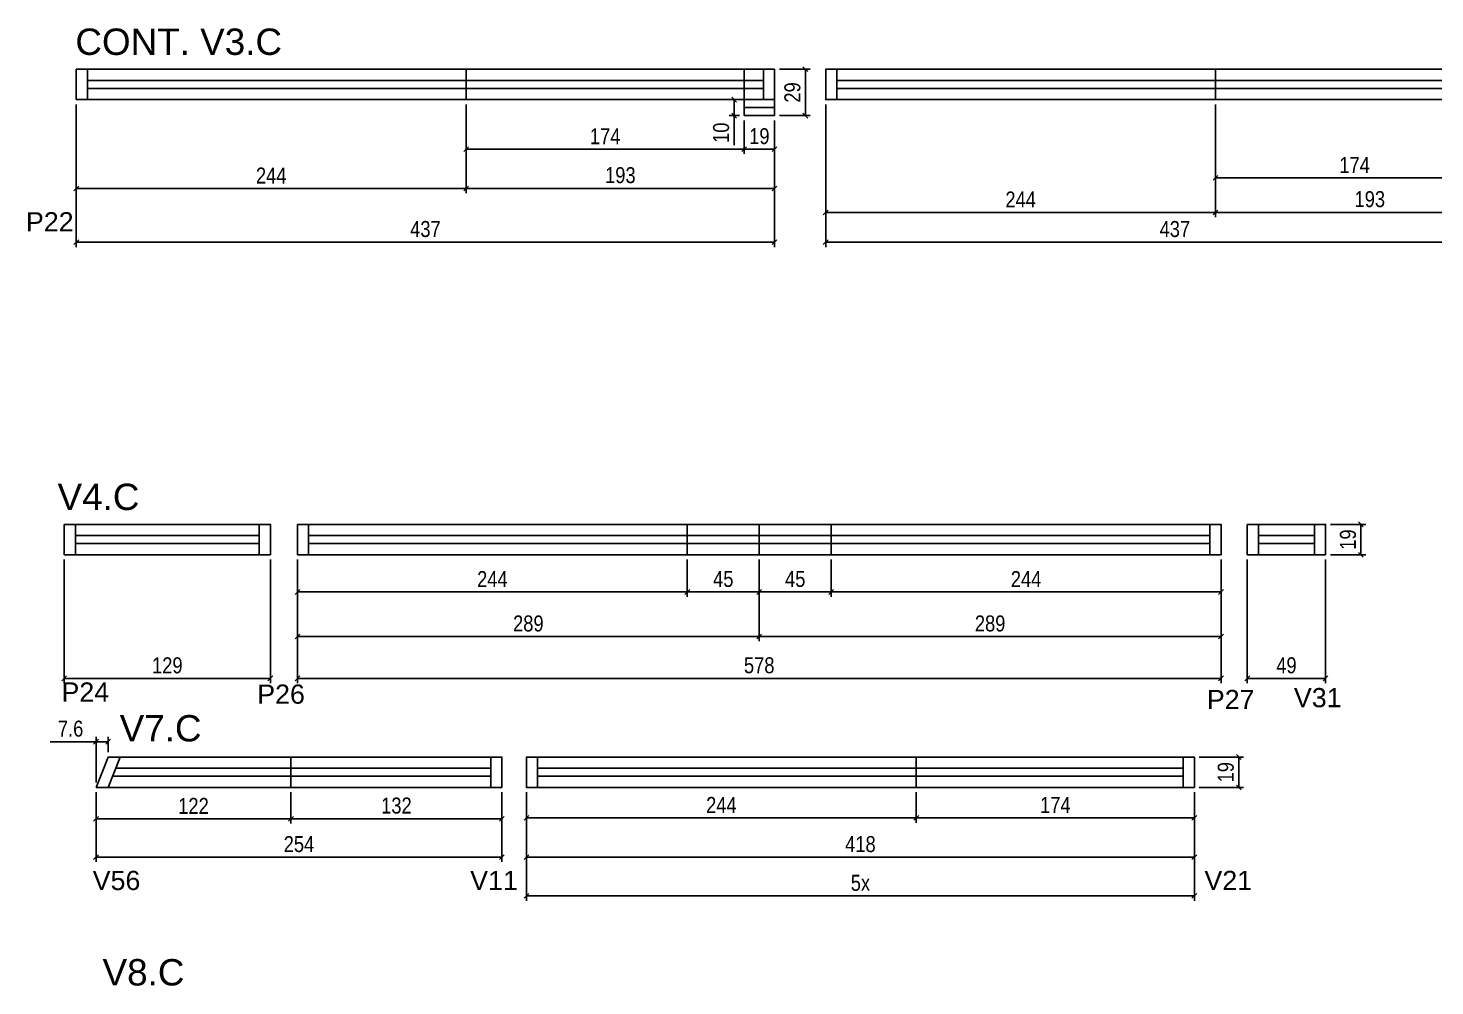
# Model space of a CAD drawing. Header units: millimetres. Extents: x 3390 to 4762, y -1152 to 1297.
# Drawn here: x 3390 to 4270, y 81 to 680 of the extents above; entities that cross this region are included whole.
import ezdxf

# ---------------------------------------------------------------- set-up
doc = ezdxf.new("R2010")
doc.units = ezdxf.units.MM
for name, color, linetype in [('5', 5, 'Continuous'), ('COTA', 241, 'Continuous'), ('NOMENCLATURA', 7, 'Continuous'), ('Painéis', 200, 'Continuous'), ('SARR_2.2x7', 40, 'Continuous'), ('SARR_EDITAR', 141, 'Continuous')]:
    doc.layers.add(name, color=color, linetype=linetype)
doc.styles.add('COTA TECNICA', font='techl___.ttf', dxfattribs={"height": 10})
doc.styles.add('COTA TECNICA-50', font='techl___.ttf', dxfattribs={"height": 10})
doc.styles.get("Standard").update_dxf_attribs({"font": 'arial.ttf'})
doc.dimstyles.new('COTA PAINEL-50', dxfattribs={"dimtxt": 10, "dimasz": 3, "dimexe": 3, "dimexo": 3, "dimgap": 3, "dimtad": 1, "dimdec": 1, "dimzin": 12, "dimdsep": 46, "dimtxsty": 'COTA TECNICA-50', "dimblk1": 'OBLIQUE', "dimblk2": 'OBLIQUE', "dimsah": 1, "dimcen": 0.9, "dimclrd": 4, "dimclre": 4, "dimclrt": 240, "dimadec": 1, "dimazin": 3, "dimtfac": 1, "dimtdec": 1, "dimtmove": 0, "dimatfit": 3, "dimfxl": 1, "dimtolj": 1, "dimtzin": 12, "dimarcsym": 0})
doc.dimstyles.new('PAINEL', dxfattribs={"dimtxt": 10, "dimasz": 3, "dimexe": 3, "dimexo": 3, "dimgap": 3, "dimtad": 1, "dimdec": 1, "dimzin": 12, "dimdsep": 46, "dimtxsty": 'COTA TECNICA', "dimblk1": 'OBLIQUE', "dimblk2": 'OBLIQUE', "dimsah": 1, "dimcen": 0.9, "dimclrd": 4, "dimclre": 4, "dimclrt": 240, "dimadec": 1, "dimazin": 3, "dimtfac": 1, "dimtdec": 1, "dimtmove": 0, "dimatfit": 3, "dimfxl": 1, "dimtolj": 1, "dimtzin": 12, "dimarcsym": 0})

# ---------------------------------------------------------------- blocks, each defined once
blk = doc.blocks.new('_Oblique')
at = {"color": 0, "linetype": 'ByBlock', "lineweight": -2}
blk.add_line((-0.5, -0.5), (0.5, 0.5), dxfattribs=at)
blk = doc.blocks.new('*D57')
at = {"layer": 'COTA', "color": 4, "linetype": 'ByBlock', "lineweight": -2, "transparency": 16777216}
for p, q in [((3420.1, 632.32), (3420.1, 576.77)), ((3664.1, 632.32), (3664.1, 576.77)), ((3420.1, 579.77), (3664.1, 579.77))]:
    blk.add_line(p, q, dxfattribs=at)
at = {"layer": 'Defpoints', "color": 0, "linetype": 'ByBlock', "transparency": 16777216}
for p in [(3420.1, 635.32), (3664.1, 635.32), (3664.1, 579.77)]:
    blk.add_point(p, dxfattribs=at)
at = {"layer": 'COTA', "color": 4, "linetype": 'ByBlock', "lineweight": -2, "transparency": 16777216, "xscale": 3, "yscale": 3, "zscale": 3, "rotation": 180}
blk.add_blockref('_Oblique', (3420.1, 579.77), dxfattribs=at)
at = {"layer": 'COTA', "color": 4, "linetype": 'ByBlock', "lineweight": -2, "transparency": 16777216, "xscale": 3, "yscale": 3, "zscale": 3}
blk.add_blockref('_Oblique', (3664.1, 579.77), dxfattribs=at)
at = {"layer": 'COTA', "color": 240, "linetype": 'ByBlock', "transparency": 16777216, "insert": (3542.1, 587.85), "char_height": 10, "attachment_point": 5, "style": 'COTA TECNICA-50'}
blk.add_mtext('\\A1;244', dxfattribs=at)
blk = doc.blocks.new('*D58')
at = {"layer": 'COTA', "color": 4, "linetype": 'ByBlock', "lineweight": -2, "transparency": 16777216}
for p, q in [((3664.1, 632.32), (3664.1, 601.35)), ((3838.1, 622.32), (3838.1, 601.35)), ((3664.1, 604.35), (3838.1, 604.35))]:
    blk.add_line(p, q, dxfattribs=at)
at = {"layer": 'Defpoints', "color": 0, "linetype": 'ByBlock', "transparency": 16777216}
for p in [(3664.1, 635.32), (3838.1, 625.32), (3838.1, 604.35)]:
    blk.add_point(p, dxfattribs=at)
at = {"layer": 'COTA', "color": 4, "linetype": 'ByBlock', "lineweight": -2, "transparency": 16777216, "xscale": 3, "yscale": 3, "zscale": 3, "rotation": 180}
blk.add_blockref('_Oblique', (3664.1, 604.35), dxfattribs=at)
at = {"layer": 'COTA', "color": 4, "linetype": 'ByBlock', "lineweight": -2, "transparency": 16777216, "xscale": 3, "yscale": 3, "zscale": 3}
blk.add_blockref('_Oblique', (3838.1, 604.35), dxfattribs=at)
at = {"layer": 'COTA', "color": 240, "linetype": 'ByBlock', "transparency": 16777216, "insert": (3751.1, 612.43), "char_height": 10, "attachment_point": 5, "style": 'COTA TECNICA-50'}
blk.add_mtext('\\A1;174', dxfattribs=at)
blk = doc.blocks.new('*D59')
at = {"layer": 'COTA', "color": 4, "lineweight": -2, "transparency": 16777216}
for p, q in [((3420.1, 632.32), (3420.1, 543.09)), ((3857.1, 622.32), (3857.1, 543.09)), ((3420.1, 546.09), (3857.1, 546.09))]:
    blk.add_line(p, q, dxfattribs=at)
at = {"layer": 'Defpoints', "color": 0, "transparency": 16777216}
for p in [(3420.1, 635.32), (3857.1, 625.32), (3857.1, 546.09)]:
    blk.add_point(p, dxfattribs=at)
at = {"layer": 'COTA', "color": 4, "lineweight": -2, "transparency": 16777216, "xscale": 3, "yscale": 3, "zscale": 3, "rotation": 180}
blk.add_blockref('_Oblique', (3420.1, 546.09), dxfattribs=at)
at = {"layer": 'COTA', "color": 4, "lineweight": -2, "transparency": 16777216, "xscale": 3, "yscale": 3, "zscale": 3}
blk.add_blockref('_Oblique', (3857.1, 546.09), dxfattribs=at)
at = {"layer": 'COTA', "color": 240, "transparency": 16777216, "insert": (3638.6, 554.31), "char_height": 10, "attachment_point": 5, "style": 'COTA TECNICA'}
blk.add_mtext('\\A1;437', dxfattribs=at)
blk = doc.blocks.new('*D167')
at = {"layer": 'Defpoints', "color": 0, "transparency": 16777216}
for p in [(3838.1, 635.32), (3831.78, 625.32), (3838.1, 625.32)]:
    blk.add_point(p, dxfattribs=at)
at = {"layer": 'Painéis', "color": 4, "lineweight": -2, "transparency": 16777216}
for p, q in [((3835.1, 635.32), (3828.78, 635.32)), ((3831.78, 635.32), (3831.78, 625.32)), ((3835.1, 625.32), (3828.78, 625.32)), ((3831.78, 625.32), (3831.78, 606.89))]:
    blk.add_line(p, q, dxfattribs=at)
at = {"layer": 'Painéis', "color": 4, "lineweight": -2, "transparency": 16777216, "xscale": 3, "yscale": 3, "zscale": 3}
for p, rotation in [((3831.78, 635.32), 90), ((3831.78, 625.32), 270)]:
    blk.add_blockref('_Oblique', p, dxfattribs=dict(at, rotation=rotation))
at = {"layer": 'Painéis', "color": 240, "transparency": 16777216, "insert": (3823.68, 614.61), "char_height": 10, "attachment_point": 5, "rotation": 90, "style": 'COTA TECNICA'}
blk.add_mtext('\\A1;10', dxfattribs=at)
blk = doc.blocks.new('*D168')
at = {"layer": 'Defpoints', "color": 0, "transparency": 16777216}
for p in [(3838.1, 625.32), (3857.1, 625.32), (3857.1, 604.35)]:
    blk.add_point(p, dxfattribs=at)
at = {"layer": 'Painéis', "color": 4, "lineweight": -2, "transparency": 16777216}
for p, q in [((3838.1, 622.32), (3838.1, 601.35)), ((3857.1, 622.32), (3857.1, 601.35)), ((3838.1, 604.35), (3857.1, 604.35))]:
    blk.add_line(p, q, dxfattribs=at)
at = {"layer": 'Painéis', "color": 4, "lineweight": -2, "transparency": 16777216, "xscale": 3, "yscale": 3, "zscale": 3, "rotation": 180}
blk.add_blockref('_Oblique', (3838.1, 604.35), dxfattribs=at)
at = {"layer": 'Painéis', "color": 4, "lineweight": -2, "transparency": 16777216, "xscale": 3, "yscale": 3, "zscale": 3}
blk.add_blockref('_Oblique', (3857.1, 604.35), dxfattribs=at)
at = {"layer": 'Painéis', "color": 240, "transparency": 16777216, "insert": (3847.6, 612.44), "char_height": 10, "attachment_point": 5, "style": 'COTA TECNICA'}
blk.add_mtext('\\A1;19', dxfattribs=at)
blk = doc.blocks.new('*D169')
at = {"layer": 'Defpoints', "color": 0, "transparency": 16777216}
for p in [(3664.1, 635.32), (3857.1, 625.32), (3857.1, 579.77)]:
    blk.add_point(p, dxfattribs=at)
at = {"layer": 'Painéis', "color": 4, "lineweight": -2, "transparency": 16777216}
for p, q in [((3664.1, 632.32), (3664.1, 576.77)), ((3857.1, 622.32), (3857.1, 576.77)), ((3664.1, 579.77), (3857.1, 579.77))]:
    blk.add_line(p, q, dxfattribs=at)
at = {"layer": 'Painéis', "color": 4, "lineweight": -2, "transparency": 16777216, "xscale": 3, "yscale": 3, "zscale": 3, "rotation": 180}
blk.add_blockref('_Oblique', (3664.1, 579.77), dxfattribs=at)
at = {"layer": 'Painéis', "color": 4, "lineweight": -2, "transparency": 16777216, "xscale": 3, "yscale": 3, "zscale": 3}
blk.add_blockref('_Oblique', (3857.1, 579.77), dxfattribs=at)
at = {"layer": 'Painéis', "color": 240, "transparency": 16777216, "insert": (3760.6, 588.02), "char_height": 10, "attachment_point": 5, "style": 'COTA TECNICA'}
blk.add_mtext('\\A1;193', dxfattribs=at)
blk = doc.blocks.new('*D170')
at = {"layer": 'Defpoints', "color": 0, "transparency": 16777216}
for p in [(3857.1, 654.32), (3876.4, 654.32), (3857.1, 625.32)]:
    blk.add_point(p, dxfattribs=at)
at = {"layer": 'Painéis', "color": 4, "lineweight": -2, "transparency": 16777216}
for p, q in [((3860.1, 654.32), (3879.4, 654.32)), ((3876.4, 625.32), (3876.4, 654.32)), ((3860.1, 625.32), (3879.4, 625.32))]:
    blk.add_line(p, q, dxfattribs=at)
at = {"layer": 'Painéis', "color": 4, "lineweight": -2, "transparency": 16777216, "xscale": 3, "yscale": 3, "zscale": 3}
for p, rotation in [((3876.4, 654.32), 90), ((3876.4, 625.32), 270)]:
    blk.add_blockref('_Oblique', p, dxfattribs=dict(at, rotation=rotation))
at = {"layer": 'Painéis', "color": 240, "transparency": 16777216, "insert": (3868.31, 639.82), "char_height": 10, "attachment_point": 5, "rotation": 90, "style": 'COTA TECNICA'}
blk.add_mtext('\\A1;29', dxfattribs=at)
blk = doc.blocks.new('*D60')
at = {"layer": 'COTA', "color": 4, "linetype": 'ByBlock', "lineweight": -2, "transparency": 16777216}
for p, q in [((3889.12, 632.32), (3889.12, 561.77)), ((4133.12, 632.32), (4133.12, 561.77)), ((3889.12, 564.77), (4133.12, 564.77))]:
    blk.add_line(p, q, dxfattribs=at)
at = {"layer": 'Defpoints', "color": 0, "linetype": 'ByBlock', "transparency": 16777216}
for p in [(3889.12, 635.32), (4133.12, 635.32), (4133.12, 564.77)]:
    blk.add_point(p, dxfattribs=at)
at = {"layer": 'COTA', "color": 4, "linetype": 'ByBlock', "lineweight": -2, "transparency": 16777216, "xscale": 3, "yscale": 3, "zscale": 3, "rotation": 180}
blk.add_blockref('_Oblique', (3889.12, 564.77), dxfattribs=at)
at = {"layer": 'COTA', "color": 4, "linetype": 'ByBlock', "lineweight": -2, "transparency": 16777216, "xscale": 3, "yscale": 3, "zscale": 3}
blk.add_blockref('_Oblique', (4133.12, 564.77), dxfattribs=at)
at = {"layer": 'COTA', "color": 240, "linetype": 'ByBlock', "transparency": 16777216, "insert": (4011.12, 572.85), "char_height": 10, "attachment_point": 5, "style": 'COTA TECNICA-50'}
blk.add_mtext('\\A1;244', dxfattribs=at)
blk = doc.blocks.new('*D61')
at = {"layer": 'COTA', "color": 4, "linetype": 'ByBlock', "lineweight": -2, "transparency": 16777216}
for p, q in [((4133.12, 632.32), (4133.12, 583.36)), ((4307.12, 602.32), (4307.12, 583.36)), ((4133.12, 586.36), (4307.12, 586.36))]:
    blk.add_line(p, q, dxfattribs=at)
at = {"layer": 'Defpoints', "color": 0, "linetype": 'ByBlock', "transparency": 16777216}
for p in [(4133.12, 635.32), (4307.12, 605.32), (4307.12, 586.36)]:
    blk.add_point(p, dxfattribs=at)
at = {"layer": 'COTA', "color": 4, "linetype": 'ByBlock', "lineweight": -2, "transparency": 16777216, "xscale": 3, "yscale": 3, "zscale": 3, "rotation": 180}
blk.add_blockref('_Oblique', (4133.12, 586.36), dxfattribs=at)
at = {"layer": 'COTA', "color": 4, "linetype": 'ByBlock', "lineweight": -2, "transparency": 16777216, "xscale": 3, "yscale": 3, "zscale": 3}
blk.add_blockref('_Oblique', (4307.12, 586.36), dxfattribs=at)
at = {"layer": 'COTA', "color": 240, "linetype": 'ByBlock', "transparency": 16777216, "insert": (4220.12, 594.43), "char_height": 10, "attachment_point": 5, "style": 'COTA TECNICA-50'}
blk.add_mtext('\\A1;174', dxfattribs=at)
blk = doc.blocks.new('*D62')
at = {"layer": 'COTA', "color": 4, "lineweight": -2, "transparency": 16777216}
for p, q in [((3889.12, 632.32), (3889.12, 543.09)), ((4326.12, 602.32), (4326.12, 543.09)), ((3889.12, 546.09), (4326.12, 546.09))]:
    blk.add_line(p, q, dxfattribs=at)
at = {"layer": 'Defpoints', "color": 0, "transparency": 16777216}
for p in [(3889.12, 635.32), (4326.12, 605.32), (4326.12, 546.09)]:
    blk.add_point(p, dxfattribs=at)
at = {"layer": 'COTA', "color": 4, "lineweight": -2, "transparency": 16777216, "xscale": 3, "yscale": 3, "zscale": 3, "rotation": 180}
blk.add_blockref('_Oblique', (3889.12, 546.09), dxfattribs=at)
at = {"layer": 'COTA', "color": 4, "lineweight": -2, "transparency": 16777216, "xscale": 3, "yscale": 3, "zscale": 3}
blk.add_blockref('_Oblique', (4326.12, 546.09), dxfattribs=at)
at = {"layer": 'COTA', "color": 240, "transparency": 16777216, "insert": (4107.62, 554.31), "char_height": 10, "attachment_point": 5, "style": 'COTA TECNICA'}
blk.add_mtext('\\A1;437', dxfattribs=at)
blk = doc.blocks.new('*D173')
at = {"layer": 'Defpoints', "color": 0, "transparency": 16777216}
for p in [(4133.12, 635.32), (4326.12, 605.32), (4326.12, 564.77)]:
    blk.add_point(p, dxfattribs=at)
at = {"layer": 'Painéis', "color": 4, "lineweight": -2, "transparency": 16777216}
for p, q in [((4133.12, 632.32), (4133.12, 561.77)), ((4326.12, 602.32), (4326.12, 561.77)), ((4133.12, 564.77), (4326.12, 564.77))]:
    blk.add_line(p, q, dxfattribs=at)
at = {"layer": 'Painéis', "color": 4, "lineweight": -2, "transparency": 16777216, "xscale": 3, "yscale": 3, "zscale": 3, "rotation": 180}
blk.add_blockref('_Oblique', (4133.12, 564.77), dxfattribs=at)
at = {"layer": 'Painéis', "color": 4, "lineweight": -2, "transparency": 16777216, "xscale": 3, "yscale": 3, "zscale": 3}
blk.add_blockref('_Oblique', (4326.12, 564.77), dxfattribs=at)
at = {"layer": 'Painéis', "color": 240, "transparency": 16777216, "insert": (4229.62, 573.02), "char_height": 10, "attachment_point": 5, "style": 'COTA TECNICA'}
blk.add_mtext('\\A1;193', dxfattribs=at)
blk = doc.blocks.new('*D63')
at = {"layer": 'COTA', "color": 4, "linetype": 'ByBlock', "lineweight": -2, "transparency": 16777216}
for p, q in [((3412.57, 347.61), (3412.57, 270.27)), ((3541.57, 347.61), (3541.57, 270.27)), ((3412.57, 273.27), (3541.57, 273.27))]:
    blk.add_line(p, q, dxfattribs=at)
at = {"layer": 'Defpoints', "color": 0, "linetype": 'ByBlock', "transparency": 16777216}
for p in [(3412.57, 350.61), (3541.57, 350.61), (3541.57, 273.27)]:
    blk.add_point(p, dxfattribs=at)
at = {"layer": 'COTA', "color": 4, "linetype": 'ByBlock', "lineweight": -2, "transparency": 16777216, "xscale": 3, "yscale": 3, "zscale": 3, "rotation": 180}
blk.add_blockref('_Oblique', (3412.57, 273.27), dxfattribs=at)
at = {"layer": 'COTA', "color": 4, "linetype": 'ByBlock', "lineweight": -2, "transparency": 16777216, "xscale": 3, "yscale": 3, "zscale": 3}
blk.add_blockref('_Oblique', (3541.57, 273.27), dxfattribs=at)
at = {"layer": 'COTA', "color": 240, "linetype": 'ByBlock', "transparency": 16777216, "insert": (3477.07, 281.35), "char_height": 10, "attachment_point": 5, "style": 'COTA TECNICA-50'}
blk.add_mtext('\\A1;129', dxfattribs=at)
blk = doc.blocks.new('*D64')
at = {"layer": 'COTA', "color": 4, "linetype": 'ByBlock', "lineweight": -2, "transparency": 16777216}
for p, q in [((3558.51, 347.61), (3558.51, 270.27)), ((4136.51, 347.61), (4136.51, 270.27)), ((3558.51, 273.27), (4136.51, 273.27))]:
    blk.add_line(p, q, dxfattribs=at)
at = {"layer": 'Defpoints', "color": 0, "linetype": 'ByBlock', "transparency": 16777216}
for p in [(3558.51, 350.61), (4136.51, 350.61), (4136.51, 273.27)]:
    blk.add_point(p, dxfattribs=at)
at = {"layer": 'COTA', "color": 4, "linetype": 'ByBlock', "lineweight": -2, "transparency": 16777216, "xscale": 3, "yscale": 3, "zscale": 3, "rotation": 180}
blk.add_blockref('_Oblique', (3558.51, 273.27), dxfattribs=at)
at = {"layer": 'COTA', "color": 4, "linetype": 'ByBlock', "lineweight": -2, "transparency": 16777216, "xscale": 3, "yscale": 3, "zscale": 3}
blk.add_blockref('_Oblique', (4136.51, 273.27), dxfattribs=at)
at = {"layer": 'COTA', "color": 240, "linetype": 'ByBlock', "transparency": 16777216, "insert": (3847.51, 281.4), "char_height": 10, "attachment_point": 5, "style": 'COTA TECNICA-50'}
blk.add_mtext('\\A1;578', dxfattribs=at)
blk = doc.blocks.new('*D176')
at = {"layer": 'COTA', "color": 4, "linetype": 'ByBlock', "lineweight": -2, "transparency": 16777216}
for p, q in [((3558.51, 347.61), (3558.51, 324.3)), ((3802.51, 347.61), (3802.51, 324.3)), ((3558.51, 327.3), (3802.51, 327.3))]:
    blk.add_line(p, q, dxfattribs=at)
at = {"layer": 'Defpoints', "color": 0, "linetype": 'ByBlock', "transparency": 16777216}
for p in [(3558.51, 350.61), (3802.51, 350.61), (3802.51, 327.3)]:
    blk.add_point(p, dxfattribs=at)
at = {"layer": 'COTA', "color": 4, "linetype": 'ByBlock', "lineweight": -2, "transparency": 16777216, "xscale": 3, "yscale": 3, "zscale": 3, "rotation": 180}
blk.add_blockref('_Oblique', (3558.51, 327.3), dxfattribs=at)
at = {"layer": 'COTA', "color": 4, "linetype": 'ByBlock', "lineweight": -2, "transparency": 16777216, "xscale": 3, "yscale": 3, "zscale": 3}
blk.add_blockref('_Oblique', (3802.51, 327.3), dxfattribs=at)
at = {"layer": 'COTA', "color": 240, "linetype": 'ByBlock', "transparency": 16777216, "insert": (3680.51, 335.37), "char_height": 10, "attachment_point": 5, "style": 'COTA TECNICA-50'}
blk.add_mtext('\\A1;244', dxfattribs=at)
blk = doc.blocks.new('*D177')
at = {"layer": 'COTA', "color": 4, "linetype": 'ByBlock', "lineweight": -2, "transparency": 16777216}
for p, q in [((3802.51, 347.61), (3802.51, 324.3)), ((3847.51, 347.61), (3847.51, 324.3)), ((3802.51, 327.3), (3847.51, 327.3))]:
    blk.add_line(p, q, dxfattribs=at)
at = {"layer": 'Defpoints', "color": 0, "linetype": 'ByBlock', "transparency": 16777216}
for p in [(3802.51, 350.61), (3847.51, 350.61), (3847.51, 327.3)]:
    blk.add_point(p, dxfattribs=at)
at = {"layer": 'COTA', "color": 4, "linetype": 'ByBlock', "lineweight": -2, "transparency": 16777216, "xscale": 3, "yscale": 3, "zscale": 3, "rotation": 180}
blk.add_blockref('_Oblique', (3802.51, 327.3), dxfattribs=at)
at = {"layer": 'COTA', "color": 4, "linetype": 'ByBlock', "lineweight": -2, "transparency": 16777216, "xscale": 3, "yscale": 3, "zscale": 3}
blk.add_blockref('_Oblique', (3847.51, 327.3), dxfattribs=at)
at = {"layer": 'COTA', "color": 240, "linetype": 'ByBlock', "transparency": 16777216, "insert": (3825.01, 335.41), "char_height": 10, "attachment_point": 5, "style": 'COTA TECNICA-50'}
blk.add_mtext('\\A1;45', dxfattribs=at)
blk = doc.blocks.new('*D65')
at = {"layer": 'COTA', "color": 4, "linetype": 'ByBlock', "lineweight": -2, "transparency": 16777216}
for p, q in [((3892.51, 347.61), (3892.51, 324.3)), ((4136.51, 347.61), (4136.51, 324.3)), ((3892.51, 327.3), (4136.51, 327.3))]:
    blk.add_line(p, q, dxfattribs=at)
at = {"layer": 'Defpoints', "color": 0, "linetype": 'ByBlock', "transparency": 16777216}
for p in [(3892.51, 350.61), (4136.51, 350.61), (4136.51, 327.3)]:
    blk.add_point(p, dxfattribs=at)
at = {"layer": 'COTA', "color": 4, "linetype": 'ByBlock', "lineweight": -2, "transparency": 16777216, "xscale": 3, "yscale": 3, "zscale": 3, "rotation": 180}
blk.add_blockref('_Oblique', (3892.51, 327.3), dxfattribs=at)
at = {"layer": 'COTA', "color": 4, "linetype": 'ByBlock', "lineweight": -2, "transparency": 16777216, "xscale": 3, "yscale": 3, "zscale": 3}
blk.add_blockref('_Oblique', (4136.51, 327.3), dxfattribs=at)
at = {"layer": 'COTA', "color": 240, "linetype": 'ByBlock', "transparency": 16777216, "insert": (4014.51, 335.37), "char_height": 10, "attachment_point": 5, "style": 'COTA TECNICA-50'}
blk.add_mtext('\\A1;244', dxfattribs=at)
blk = doc.blocks.new('*D66')
at = {"layer": 'COTA', "color": 4, "linetype": 'ByBlock', "lineweight": -2, "transparency": 16777216}
for p, q in [((4152.96, 347.61), (4152.96, 270.27)), ((4201.96, 347.61), (4201.96, 270.27)), ((4152.96, 273.27), (4201.96, 273.27))]:
    blk.add_line(p, q, dxfattribs=at)
at = {"layer": 'Defpoints', "color": 0, "linetype": 'ByBlock', "transparency": 16777216}
for p in [(4152.96, 350.61), (4201.96, 350.61), (4201.96, 273.27)]:
    blk.add_point(p, dxfattribs=at)
at = {"layer": 'COTA', "color": 4, "linetype": 'ByBlock', "lineweight": -2, "transparency": 16777216, "xscale": 3, "yscale": 3, "zscale": 3, "rotation": 180}
blk.add_blockref('_Oblique', (4152.96, 273.27), dxfattribs=at)
at = {"layer": 'COTA', "color": 4, "linetype": 'ByBlock', "lineweight": -2, "transparency": 16777216, "xscale": 3, "yscale": 3, "zscale": 3}
blk.add_blockref('_Oblique', (4201.96, 273.27), dxfattribs=at)
at = {"layer": 'COTA', "color": 240, "linetype": 'ByBlock', "transparency": 16777216, "insert": (4177.46, 281.37), "char_height": 10, "attachment_point": 5, "style": 'COTA TECNICA-50'}
blk.add_mtext('\\A1;49', dxfattribs=at)
blk = doc.blocks.new('*D67')
at = {"layer": 'COTA', "color": 4, "lineweight": -2, "transparency": 16777216}
for p, q in [((4204.96, 369.61), (4227.08, 369.61)), ((4224.08, 350.61), (4224.08, 369.61)), ((4204.96, 350.61), (4227.08, 350.61))]:
    blk.add_line(p, q, dxfattribs=at)
at = {"layer": 'Defpoints', "color": 0, "transparency": 16777216}
for p in [(4201.96, 369.61), (4224.08, 369.61), (4201.96, 350.61)]:
    blk.add_point(p, dxfattribs=at)
at = {"layer": 'COTA', "color": 4, "lineweight": -2, "transparency": 16777216, "xscale": 3, "yscale": 3, "zscale": 3}
for p, rotation in [((4224.08, 369.61), 90), ((4224.08, 350.61), 270)]:
    blk.add_blockref('_Oblique', p, dxfattribs=dict(at, rotation=rotation))
at = {"layer": 'COTA', "color": 240, "transparency": 16777216, "insert": (4215.99, 360.11), "char_height": 10, "attachment_point": 5, "rotation": 90, "style": 'COTA TECNICA'}
blk.add_mtext('\\A1;19', dxfattribs=at)
blk = doc.blocks.new('*D84')
at = {"layer": 'COTA', "color": 4, "linetype": 'ByBlock', "lineweight": -2, "transparency": 16777216}
for p, q in [((3701.83, 202.05), (3701.83, 182.99)), ((3945.83, 202.05), (3945.83, 182.99)), ((3701.83, 185.99), (3945.83, 185.99))]:
    blk.add_line(p, q, dxfattribs=at)
at = {"layer": 'Defpoints', "color": 0, "linetype": 'ByBlock', "transparency": 16777216}
for p in [(3701.83, 205.05), (3945.83, 205.05), (3945.83, 185.99)]:
    blk.add_point(p, dxfattribs=at)
at = {"layer": 'COTA', "color": 4, "linetype": 'ByBlock', "lineweight": -2, "transparency": 16777216, "xscale": 3, "yscale": 3, "zscale": 3, "rotation": 180}
blk.add_blockref('_Oblique', (3701.83, 185.99), dxfattribs=at)
at = {"layer": 'COTA', "color": 4, "linetype": 'ByBlock', "lineweight": -2, "transparency": 16777216, "xscale": 3, "yscale": 3, "zscale": 3}
blk.add_blockref('_Oblique', (3945.83, 185.99), dxfattribs=at)
at = {"layer": 'COTA', "color": 240, "linetype": 'ByBlock', "transparency": 16777216, "insert": (3823.83, 194.07), "char_height": 10, "attachment_point": 5, "style": 'COTA TECNICA-50'}
blk.add_mtext('\\A1;244', dxfattribs=at)
blk = doc.blocks.new('*D85')
at = {"layer": 'COTA', "color": 4, "linetype": 'ByBlock', "lineweight": -2, "transparency": 16777216}
for p, q in [((3945.83, 202.05), (3945.83, 182.99)), ((4119.83, 202.05), (4119.83, 182.99)), ((3945.83, 185.99), (4119.83, 185.99))]:
    blk.add_line(p, q, dxfattribs=at)
at = {"layer": 'Defpoints', "color": 0, "linetype": 'ByBlock', "transparency": 16777216}
for p in [(3945.83, 205.05), (4119.83, 205.05), (4119.83, 185.99)]:
    blk.add_point(p, dxfattribs=at)
at = {"layer": 'COTA', "color": 4, "linetype": 'ByBlock', "lineweight": -2, "transparency": 16777216, "xscale": 3, "yscale": 3, "zscale": 3, "rotation": 180}
blk.add_blockref('_Oblique', (3945.83, 185.99), dxfattribs=at)
at = {"layer": 'COTA', "color": 4, "linetype": 'ByBlock', "lineweight": -2, "transparency": 16777216, "xscale": 3, "yscale": 3, "zscale": 3}
blk.add_blockref('_Oblique', (4119.83, 185.99), dxfattribs=at)
at = {"layer": 'COTA', "color": 240, "linetype": 'ByBlock', "transparency": 16777216, "insert": (4032.83, 194.07), "char_height": 10, "attachment_point": 5, "style": 'COTA TECNICA-50'}
blk.add_mtext('\\A1;174', dxfattribs=at)
blk = doc.blocks.new('*D151')
at = {"layer": 'COTA', "color": 4, "lineweight": -2, "transparency": 16777216}
for p, q in [((3701.83, 202.05), (3701.83, 158.41)), ((4119.83, 202.05), (4119.83, 158.41)), ((3701.83, 161.41), (4119.83, 161.41))]:
    blk.add_line(p, q, dxfattribs=at)
at = {"layer": 'Defpoints', "color": 0, "transparency": 16777216}
for p in [(3701.83, 205.05), (4119.83, 205.05), (4119.83, 161.41)]:
    blk.add_point(p, dxfattribs=at)
at = {"layer": 'COTA', "color": 4, "lineweight": -2, "transparency": 16777216, "xscale": 3, "yscale": 3, "zscale": 3, "rotation": 180}
blk.add_blockref('_Oblique', (3701.83, 161.41), dxfattribs=at)
at = {"layer": 'COTA', "color": 4, "lineweight": -2, "transparency": 16777216, "xscale": 3, "yscale": 3, "zscale": 3}
blk.add_blockref('_Oblique', (4119.83, 161.41), dxfattribs=at)
at = {"layer": 'COTA', "color": 240, "transparency": 16777216, "insert": (3910.83, 169.51), "char_height": 10, "attachment_point": 5, "style": 'COTA TECNICA'}
blk.add_mtext('\\A1;418', dxfattribs=at)
blk = doc.blocks.new('*D31')
at = {"layer": 'Defpoints', "color": 0, "transparency": 16777216}
for p in [(4119.83, 224.05), (4119.83, 205.05), (4147.62, 205.05)]:
    blk.add_point(p, dxfattribs=at)
at = {"layer": 'Painéis', "color": 4, "lineweight": -2, "transparency": 16777216}
for p, q in [((4122.83, 224.05), (4150.62, 224.05)), ((4147.62, 224.05), (4147.62, 205.05)), ((4122.83, 205.05), (4150.62, 205.05))]:
    blk.add_line(p, q, dxfattribs=at)
at = {"layer": 'Painéis', "color": 4, "lineweight": -2, "transparency": 16777216, "xscale": 3, "yscale": 3, "zscale": 3}
for p, rotation in [((4147.62, 224.05), 90), ((4147.62, 205.05), 270)]:
    blk.add_blockref('_Oblique', p, dxfattribs=dict(at, rotation=rotation))
at = {"layer": 'Painéis', "color": 240, "transparency": 16777216, "insert": (4139.53, 214.55), "char_height": 10, "attachment_point": 5, "rotation": 90, "style": 'COTA TECNICA'}
blk.add_mtext('\\A1;19', dxfattribs=at)
blk = doc.blocks.new('*D152')
at = {"layer": 'Defpoints', "color": 0, "transparency": 16777216}
for p in [(3432.46, 205.05), (3686.47, 205.05), (3432.46, 161.41)]:
    blk.add_point(p, dxfattribs=at)
at = {"layer": 'Painéis', "color": 4, "lineweight": -2, "transparency": 16777216}
for p, q in [((3432.46, 202.05), (3432.46, 158.41)), ((3686.47, 202.05), (3686.47, 158.41)), ((3686.47, 161.41), (3432.46, 161.41))]:
    blk.add_line(p, q, dxfattribs=at)
at = {"layer": 'Painéis', "color": 4, "lineweight": -2, "transparency": 16777216, "xscale": 3, "yscale": 3, "zscale": 3, "rotation": 180}
blk.add_blockref('_Oblique', (3432.46, 161.41), dxfattribs=at)
at = {"layer": 'Painéis', "color": 4, "lineweight": -2, "transparency": 16777216, "xscale": 3, "yscale": 3, "zscale": 3}
blk.add_blockref('_Oblique', (3686.47, 161.41), dxfattribs=at)
at = {"layer": 'Painéis', "color": 240, "transparency": 16777216, "insert": (3559.46, 169.52), "char_height": 10, "attachment_point": 5, "style": 'COTA TECNICA'}
blk.add_mtext('\\A1;254', dxfattribs=at)
blk = doc.blocks.new('*D153')
at = {"layer": 'Defpoints', "color": 0, "transparency": 16777216}
for p in [(3440.03, 233.64), (3440.03, 224.05), (3432.46, 205.05)]:
    blk.add_point(p, dxfattribs=at)
at = {"layer": 'Painéis', "color": 4, "lineweight": -2, "transparency": 16777216}
for p, q in [((3432.46, 233.64), (3403.67, 233.64)), ((3432.46, 208.05), (3432.46, 236.64)), ((3440.03, 233.64), (3432.46, 233.64)), ((3440.03, 227.05), (3440.03, 236.64))]:
    blk.add_line(p, q, dxfattribs=at)
at = {"layer": 'Painéis', "color": 4, "lineweight": -2, "transparency": 16777216, "xscale": 3, "yscale": 3, "zscale": 3, "rotation": 180}
blk.add_blockref('_Oblique', (3432.46, 233.64), dxfattribs=at)
at = {"layer": 'Painéis', "color": 4, "lineweight": -2, "transparency": 16777216, "xscale": 3, "yscale": 3, "zscale": 3}
blk.add_blockref('_Oblique', (3440.03, 233.64), dxfattribs=at)
at = {"layer": 'Painéis', "color": 240, "transparency": 16777216, "insert": (3416.56, 241.74), "char_height": 10, "attachment_point": 5, "style": 'COTA TECNICA'}
blk.add_mtext('\\A1;7.6', dxfattribs=at)
blk = doc.blocks.new('*D32')
at = {"layer": 'Defpoints', "color": 0, "transparency": 16777216}
for p in [(3432.46, 205.05), (3554.46, 205.05), (3554.46, 185.42)]:
    blk.add_point(p, dxfattribs=at)
at = {"layer": 'Painéis', "color": 4, "lineweight": -2, "transparency": 16777216}
for p, q in [((3432.46, 202.05), (3432.46, 182.42)), ((3554.46, 202.05), (3554.46, 182.42)), ((3432.46, 185.42), (3554.46, 185.42))]:
    blk.add_line(p, q, dxfattribs=at)
at = {"layer": 'Painéis', "color": 4, "lineweight": -2, "transparency": 16777216, "xscale": 3, "yscale": 3, "zscale": 3, "rotation": 180}
blk.add_blockref('_Oblique', (3432.46, 185.42), dxfattribs=at)
at = {"layer": 'Painéis', "color": 4, "lineweight": -2, "transparency": 16777216, "xscale": 3, "yscale": 3, "zscale": 3}
blk.add_blockref('_Oblique', (3554.46, 185.42), dxfattribs=at)
at = {"layer": 'Painéis', "color": 240, "transparency": 16777216, "insert": (3493.46, 193.48), "char_height": 10, "attachment_point": 5, "style": 'COTA TECNICA'}
blk.add_mtext('\\A1;122', dxfattribs=at)
blk = doc.blocks.new('*D33')
at = {"layer": 'Defpoints', "color": 0, "transparency": 16777216}
for p in [(3554.46, 205.05), (3686.47, 205.05), (3686.47, 185.42)]:
    blk.add_point(p, dxfattribs=at)
at = {"layer": 'Painéis', "color": 4, "lineweight": -2, "transparency": 16777216}
for p, q in [((3554.46, 202.05), (3554.46, 182.42)), ((3686.47, 202.05), (3686.47, 182.42)), ((3554.46, 185.42), (3686.47, 185.42))]:
    blk.add_line(p, q, dxfattribs=at)
at = {"layer": 'Painéis', "color": 4, "lineweight": -2, "transparency": 16777216, "xscale": 3, "yscale": 3, "zscale": 3, "rotation": 180}
blk.add_blockref('_Oblique', (3554.46, 185.42), dxfattribs=at)
at = {"layer": 'Painéis', "color": 4, "lineweight": -2, "transparency": 16777216, "xscale": 3, "yscale": 3, "zscale": 3}
blk.add_blockref('_Oblique', (3686.47, 185.42), dxfattribs=at)
at = {"layer": 'Painéis', "color": 240, "transparency": 16777216, "insert": (3620.46, 193.64), "char_height": 10, "attachment_point": 5, "style": 'COTA TECNICA'}
blk.add_mtext('\\A1;132', dxfattribs=at)
blk = doc.blocks.new('*D194')
at = {"layer": 'Defpoints', "color": 0, "transparency": 16777216}
for p in [(3701.83, 205.05), (4119.83, 205.05), (4119.83, 137.18)]:
    blk.add_point(p, dxfattribs=at)
at = {"layer": 'Painéis', "color": 4, "lineweight": -2, "transparency": 16777216}
for p, q in [((3701.83, 202.05), (3701.83, 134.18)), ((4119.83, 202.05), (4119.83, 134.18)), ((3701.83, 137.18), (4119.83, 137.18))]:
    blk.add_line(p, q, dxfattribs=at)
at = {"layer": 'Painéis', "color": 4, "lineweight": -2, "transparency": 16777216, "xscale": 3, "yscale": 3, "zscale": 3, "rotation": 180}
blk.add_blockref('_Oblique', (3701.83, 137.18), dxfattribs=at)
at = {"layer": 'Painéis', "color": 4, "lineweight": -2, "transparency": 16777216, "xscale": 3, "yscale": 3, "zscale": 3}
blk.add_blockref('_Oblique', (4119.83, 137.18), dxfattribs=at)
at = {"layer": 'Painéis', "color": 240, "transparency": 16777216, "insert": (3910.83, 145.29), "char_height": 10, "attachment_point": 5, "style": 'COTA TECNICA'}
blk.add_mtext('\\A1;5x', dxfattribs=at)
blk = doc.blocks.new('*D197')
at = {"layer": 'COTA', "color": 4, "linetype": 'ByBlock', "lineweight": -2, "transparency": 16777216}
for p, q in [((3847.51, 347.61), (3847.51, 324.3)), ((3892.51, 347.61), (3892.51, 324.3)), ((3847.51, 327.3), (3892.51, 327.3))]:
    blk.add_line(p, q, dxfattribs=at)
at = {"layer": 'Defpoints', "color": 0, "linetype": 'ByBlock', "transparency": 16777216}
for p in [(3847.51, 350.61), (3892.51, 350.61), (3892.51, 327.3)]:
    blk.add_point(p, dxfattribs=at)
at = {"layer": 'COTA', "color": 4, "linetype": 'ByBlock', "lineweight": -2, "transparency": 16777216, "xscale": 3, "yscale": 3, "zscale": 3, "rotation": 180}
blk.add_blockref('_Oblique', (3847.51, 327.3), dxfattribs=at)
at = {"layer": 'COTA', "color": 4, "linetype": 'ByBlock', "lineweight": -2, "transparency": 16777216, "xscale": 3, "yscale": 3, "zscale": 3}
blk.add_blockref('_Oblique', (3892.51, 327.3), dxfattribs=at)
at = {"layer": 'COTA', "color": 240, "linetype": 'ByBlock', "transparency": 16777216, "insert": (3870.01, 335.41), "char_height": 10, "attachment_point": 5, "style": 'COTA TECNICA-50'}
blk.add_mtext('\\A1;45', dxfattribs=at)
blk = doc.blocks.new('*D198')
at = {"color": 4, "lineweight": -2, "transparency": 16777216}
for p, q in [((3558.51, 347.61), (3558.51, 296.45)), ((3847.51, 347.61), (3847.51, 296.45)), ((3558.51, 299.45), (3847.51, 299.45))]:
    blk.add_line(p, q, dxfattribs=at)
at = {"layer": 'Defpoints', "color": 0, "transparency": 16777216}
for p in [(3558.51, 350.61), (3847.51, 350.61), (3847.51, 299.45)]:
    blk.add_point(p, dxfattribs=at)
at = {"color": 4, "lineweight": -2, "transparency": 16777216, "xscale": 3, "yscale": 3, "zscale": 3, "rotation": 180}
blk.add_blockref('_Oblique', (3558.51, 299.45), dxfattribs=at)
at = {"color": 4, "lineweight": -2, "transparency": 16777216, "xscale": 3, "yscale": 3, "zscale": 3}
blk.add_blockref('_Oblique', (3847.51, 299.45), dxfattribs=at)
at = {"color": 240, "transparency": 16777216, "insert": (3703.01, 307.56), "char_height": 10, "attachment_point": 5, "style": 'COTA TECNICA'}
blk.add_mtext('\\A1;289', dxfattribs=at)
blk = doc.blocks.new('*D199')
at = {"color": 4, "lineweight": -2, "transparency": 16777216}
for p, q in [((3847.51, 347.61), (3847.51, 296.45)), ((4136.51, 347.61), (4136.51, 296.45)), ((3847.51, 299.45), (4136.51, 299.45))]:
    blk.add_line(p, q, dxfattribs=at)
at = {"layer": 'Defpoints', "color": 0, "transparency": 16777216}
for p in [(3847.51, 350.61), (4136.51, 350.61), (4136.51, 299.45)]:
    blk.add_point(p, dxfattribs=at)
at = {"color": 4, "lineweight": -2, "transparency": 16777216, "xscale": 3, "yscale": 3, "zscale": 3, "rotation": 180}
blk.add_blockref('_Oblique', (3847.51, 299.45), dxfattribs=at)
at = {"color": 4, "lineweight": -2, "transparency": 16777216, "xscale": 3, "yscale": 3, "zscale": 3}
blk.add_blockref('_Oblique', (4136.51, 299.45), dxfattribs=at)
at = {"color": 240, "transparency": 16777216, "insert": (3992.01, 307.56), "char_height": 10, "attachment_point": 5, "style": 'COTA TECNICA'}
blk.add_mtext('\\A1;289', dxfattribs=at)

msp = doc.modelspace()

# ---------------------------------------------------------------- linework, layer by layer
at = {"layer": 'Painéis'}
for p, q in [((3664.1, 654.32), (3857.1, 654.32)), ((3664.1, 635.32), (3664.1, 654.32)), ((3838.1, 635.32), (3838.1, 654.32)), ((3857.1, 654.32), (3857.1, 625.32)), ((4133.12, 654.32), (4326.12, 654.32)), ((4133.12, 635.32), (4133.12, 654.32)), ((3838.1, 635.32), (3664.1, 635.32)), ((3838.1, 625.32), (3838.1, 635.32)), ((4307.12, 635.32), (4133.12, 635.32)), ((3857.1, 625.32), (3838.1, 625.32)), ((3802.51, 369.61), (3802.51, 350.61)), ((3847.51, 369.61), (3847.51, 350.61)), ((3892.51, 369.61), (3892.51, 350.61)), ((3554.46, 205.05), (3554.46, 224.05))]:
    msp.add_line(p, q, dxfattribs=at)
for points in [[(3664.1, 635.32), (3420.1, 635.32), (3420.1, 654.32), (3664.1, 654.32)], [(4133.12, 635.32), (3889.12, 635.32), (3889.12, 654.32), (4133.12, 654.32)], [(3945.83, 205.05), (3701.83, 205.05), (3701.83, 224.05), (3945.83, 224.05)], [(3945.83, 224.05), (4119.83, 224.05), (4119.83, 205.05), (3945.83, 205.05)]]:
    msp.add_lwpolyline(points, close=True, dxfattribs=at)
for points in [[(3412.57, 369.61), (3412.57, 350.61), (3541.57, 350.61), (3541.57, 369.61), (3412.57, 369.61)], [(3558.51, 369.61), (3558.51, 350.61), (4136.51, 350.61), (4136.51, 369.61), (3558.51, 369.61)], [(4152.96, 369.61), (4152.96, 350.61), (4201.96, 350.61), (4201.96, 369.61), (4152.96, 369.61)], [(3432.46, 205.05), (3440.03, 224.05), (3686.47, 224.05), (3686.47, 205.05), (3432.46, 205.05)]]:
    msp.add_lwpolyline(points, dxfattribs=at)
at = {"layer": 'SARR_2.2x7', "linetype": 'Continuous'}
for p, q in [((3427.1, 654.32), (3427.1, 635.32)), ((3850.1, 654.32), (3850.1, 635.32)), ((3896.12, 654.32), (3896.12, 635.32)), ((3664.1, 647.32), (3427.1, 647.32)), ((3850.1, 647.32), (3664.1, 647.32)), ((4133.12, 647.32), (3896.12, 647.32)), ((4326.12, 647.32), (4133.12, 647.32)), ((3427.1, 642.32), (3664.1, 642.32)), ((3664.1, 642.32), (3850.1, 642.32)), ((3896.12, 642.32), (4133.12, 642.32)), ((4133.12, 642.32), (4326.12, 642.32)), ((3419.57, 369.61), (3419.57, 350.61)), ((3534.57, 362.61), (3419.57, 362.61)), ((3534.57, 369.61), (3534.57, 350.61)), ((3565.51, 369.61), (3565.51, 350.61)), ((3847.51, 362.61), (3565.51, 362.61)), ((4129.51, 362.61), (3847.51, 362.61)), ((4129.51, 369.61), (4129.51, 350.61)), ((4159.96, 369.61), (4159.96, 350.61)), ((4194.96, 362.61), (4159.96, 362.61)), ((4194.96, 369.61), (4194.96, 350.61)), ((3419.57, 357.61), (3534.57, 357.61)), ((3847.51, 357.61), (3565.51, 357.61)), ((4129.51, 357.61), (3847.51, 357.61)), ((4159.96, 357.61), (4194.96, 357.61)), ((3440, 205.05), (3447.56, 224.05)), ((3679.47, 224.05), (3679.47, 205.05)), ((3708.83, 224.05), (3708.83, 205.05)), ((4112.83, 224.05), (4112.83, 205.05)), ((3679.47, 212.05), (3442.78, 212.05)), ((3444.77, 217.05), (3679.47, 217.05)), ((3945.83, 217.05), (3708.83, 217.05)), ((3708.83, 212.05), (3945.83, 212.05)), ((4112.83, 217.05), (3945.83, 217.05)), ((3945.83, 212.05), (4112.83, 212.05))]:
    msp.add_line(p, q, dxfattribs=at)
at = {"layer": 'SARR_EDITAR'}
for p, q in [((3838.1, 635.32), (3857.1, 635.32)), ((3838.1, 630.32), (3857.1, 630.32))]:
    msp.add_line(p, q, dxfattribs=at)

# ---------------------------------------------------------------- texts
at = {"layer": '5', "linetype": 'Continuous'}
for s, p in [('P22', (3388.6, 552.91)), ('P24', (3410.85, 258.74)), ('P26', (3533.35, 257.41)), ('P27', (4127.65, 254.04)), ('V31', (4182.13, 255.21)), ('V56', (3430.38, 140.85)), ('V11', (3666.62, 140.85)), ('V21', (4126.15, 140.85))]:
    msp.add_text(s, height=12, rotation=359.99996, dxfattribs=at).set_placement(p)
at = {"layer": 'NOMENCLATURA', "linetype": 'Continuous'}
for s, p in [('CONT. V3.C', (3419.54, 663.3)), ('V4.C', (3408.38, 378.58)), ('V7.C', (3447.27, 233.81)), ('V8.C', (3436.55, 81.14))]:
    msp.add_text(s, height=16.5, dxfattribs=at).set_placement(p)

# ---------------------------------------------------------------- dimensions: what is measured, and where the dimension line sits
dim = msp.add_linear_dim(base=(3847.51, 299.45), p1=(3558.51, 350.61), p2=(3847.51, 350.61), dimstyle='PAINEL')
dim.commit()
dim.dimension.update_dxf_attribs({"geometry": '*D198', "text_midpoint": (3703.01, 307.56)})
dim = msp.add_linear_dim(base=(4136.51, 299.45), p1=(3847.51, 350.61), p2=(4136.51, 350.61), dimstyle='PAINEL', override={"dimtmove": 1})
dim.commit()
dim.dimension.update_dxf_attribs({"geometry": '*D199', "text_midpoint": (3992.01, 307.56)})
at = {"layer": 'COTA', "color": 1, "linetype": 'ByBlock'}
for base, p1, p2, picture, middle in [((3664.1, 579.77), (3420.1, 635.32), (3664.1, 635.32), '*D57', (3542.1, 587.85)), ((3838.1, 604.35), (3664.1, 635.32), (3838.1, 625.32), '*D58', (3751.1, 612.43)), ((4133.12, 564.77), (3889.12, 635.32), (4133.12, 635.32), '*D60', (4011.12, 572.85)), ((4307.12, 586.36), (4133.12, 635.32), (4307.12, 605.32), '*D61', (4220.12, 594.43)), ((3541.57, 273.27), (3412.57, 350.61), (3541.57, 350.61), '*D63', (3477.07, 281.35)), ((4136.51, 273.27), (3558.51, 350.61), (4136.51, 350.61), '*D64', (3847.51, 281.4)), ((3802.51, 327.3), (3558.51, 350.61), (3802.51, 350.61), '*D176', (3680.51, 335.37)), ((3847.51, 327.3), (3802.51, 350.61), (3847.51, 350.61), '*D177', (3825.01, 335.41)), ((3892.51, 327.3), (3847.51, 350.61), (3892.51, 350.61), '*D197', (3870.01, 335.41)), ((4136.51, 327.3), (3892.51, 350.61), (4136.51, 350.61), '*D65', (4014.51, 335.37)), ((4201.96, 273.27), (4152.96, 350.61), (4201.96, 350.61), '*D66', (4177.46, 281.37)), ((3945.83, 185.99), (3701.83, 205.05), (3945.83, 205.05), '*D84', (3823.83, 194.07)), ((4119.83, 185.99), (3945.83, 205.05), (4119.83, 205.05), '*D85', (4032.83, 194.07))]:
    dim = msp.add_linear_dim(base=base, p1=p1, p2=p2, dimstyle='COTA PAINEL-50', override={"dimarcsym": 1}, dxfattribs=at)
    dim.commit()
    dim.dimension.update_dxf_attribs({"geometry": picture, "text_midpoint": middle})
at = {"layer": 'COTA'}
for base, p1, p2, picture, middle in [((3857.1, 546.09), (3420.1, 635.32), (3857.1, 625.32), '*D59', (3638.6, 554.31)), ((4326.12, 546.09), (3889.12, 635.32), (4326.12, 605.32), '*D62', (4107.62, 554.31)), ((4119.83, 161.41), (3701.83, 205.05), (4119.83, 205.05), '*D151', (3910.83, 169.51))]:
    dim = msp.add_linear_dim(base=base, p1=p1, p2=p2, dimstyle='PAINEL', dxfattribs=at)
    dim.commit()
    dim.dimension.update_dxf_attribs({"geometry": picture, "text_midpoint": middle})
dim = msp.add_linear_dim(base=(4224.08, 369.61), p1=(4201.96, 350.61), p2=(4201.96, 369.61), angle=90, dimstyle='PAINEL', dxfattribs=at)
dim.commit()
dim.dimension.update_dxf_attribs({"geometry": '*D67', "text_midpoint": (4215.99, 360.11)})
at = {"layer": 'Painéis'}
for base, p1, p2, picture, middle in [((3876.4, 654.32), (3857.1, 625.32), (3857.1, 654.32), '*D170', (3868.31, 639.82)), ((3831.78, 625.32), (3838.1, 635.32), (3838.1, 625.32), '*D167', (3823.68, 614.61)), ((4147.62, 205.05), (4119.83, 224.05), (4119.83, 205.05), '*D31', (4139.53, 214.55))]:
    dim = msp.add_linear_dim(base=base, p1=p1, p2=p2, angle=90, dimstyle='PAINEL', dxfattribs=at)
    dim.commit()
    dim.dimension.update_dxf_attribs({"geometry": picture, "text_midpoint": middle})
for base, p1, p2, picture, middle in [((3857.1, 579.77), (3664.1, 635.32), (3857.1, 625.32), '*D169', (3760.6, 588.02)), ((4326.12, 564.77), (4133.12, 635.32), (4326.12, 605.32), '*D173', (4229.62, 573.02)), ((3857.1, 604.35), (3838.1, 625.32), (3857.1, 625.32), '*D168', (3847.6, 612.44)), ((3432.46, 161.41), (3686.47, 205.05), (3432.46, 205.05), '*D152', (3559.46, 169.52)), ((3554.46, 185.42), (3432.46, 205.05), (3554.46, 205.05), '*D32', (3493.46, 193.48)), ((3686.47, 185.42), (3554.46, 205.05), (3686.47, 205.05), '*D33', (3620.46, 193.64))]:
    dim = msp.add_linear_dim(base=base, p1=p1, p2=p2, dimstyle='PAINEL', dxfattribs=at)
    dim.commit()
    dim.dimension.update_dxf_attribs({"geometry": picture, "text_midpoint": middle})
dim = msp.add_linear_dim(base=(3440.03, 233.64), p1=(3432.46, 205.05), p2=(3440.03, 224.05), dimstyle='PAINEL', dxfattribs=at)
dim.commit()
dim.dimension.update_dxf_attribs({"geometry": '*D153', "text_midpoint": (3416.56, 233.64), "dimtype": 160})
dim = msp.add_linear_dim(base=(4119.83, 137.18), p1=(3701.83, 205.05), p2=(4119.83, 205.05), text='5x', dimstyle='PAINEL', dxfattribs=at)
dim.commit()
dim.dimension.update_dxf_attribs({"geometry": '*D194', "text_midpoint": (3910.83, 145.29)})

doc.saveas('drawing.dxf')
